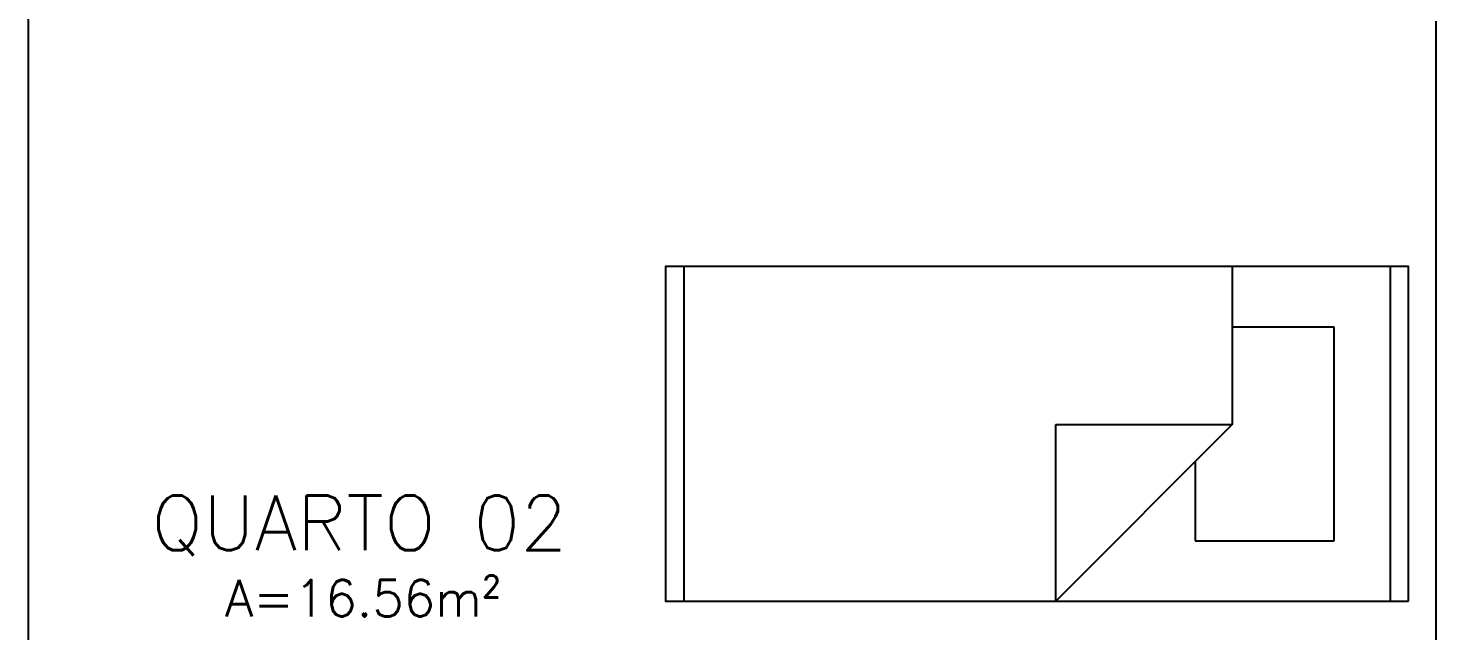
# Model space of a CAD drawing. Header units: millimetres. Extents: x 45003 to 46969, y 6653 to 6979.
# Drawn here: x 45080.516 to 45084.366, y 6875.422 to 6877.07 of the extents above; entities that cross this region are included whole.
import ezdxf

# ---------------------------------------------------------------- set-up
doc = ezdxf.new("R2010")
doc.units = ezdxf.units.MM
for name, color, linetype in [('ARQ-ALVENARIA', 4, 'Continuous'), ('ARQ-MÓVEIS', 170, 'Continuous'), ('ARQ-TEXTO2', 2, 'Continuous'), ('ARQ-TEXTO3', 3, 'Continuous')]:
    doc.layers.add(name, color=color, linetype=linetype)
doc.styles.add('ROMANS', font='romans.shx')

# ---------------------------------------------------------------- blocks, each defined once
blk = doc.blocks.new('mobiliariop156')
for p, q in [((-1.9812, -0.4572), (-1.9812, 0.4572)), ((-0.4826, 0.4572), (-0.4826, 0.0254)), ((-0.0508, 0.4572), (-0.0508, -0.4572)), ((-0.2032, 0.2921), (-0.4826, 0.2921)), ((-0.2032, -0.2921), (-0.2032, 0.2921)), ((-0.9652, -0.4572), (-0.9652, 0.0254)), ((-0.4826, 0.0254), (-0.9652, -0.4572)), ((-0.9652, 0.0254), (-0.4826, 0.0254)), ((-0.5842, -0.0762), (-0.5842, -0.2921)), ((-0.5842, -0.2921), (-0.2032, -0.2921))]:
    blk.add_line(p, q)
blk.add_lwpolyline([(0, -0.4572), (0, 0.4572), (-2.032, 0.4572), (-2.032, -0.4572)], close=True)

msp = doc.modelspace()

# ---------------------------------------------------------------- linework, layer by layer
at = {"layer": 'ARQ-ALVENARIA'}
for p, q in [((45080.5165, 6878.7393), (45080.5165, 6873.3893)), ((45084.3665, 6877.0893), (45084.3665, 6873.3893))]:
    msp.add_line(p, q, dxfattribs=at)

# ---------------------------------------------------------------- block references
at = {"layer": 'ARQ-MÓVEIS'}
msp.add_blockref('mobiliariop156', (45084.292, 6875.9607), dxfattribs=at)

# ---------------------------------------------------------------- texts
at = {"layer": 'ARQ-TEXTO2', "insert": (45081.0551, 6875.5613), "char_height": 0.1, "attachment_point": 1, "style": 'ROMANS'}
msp.add_mtext('A=16.56m²', dxfattribs=at)
at = {"layer": 'ARQ-TEXTO3', "insert": (45081.4222, 6875.7102), "char_height": 0.15, "attachment_point": 5, "style": 'ROMANS'}
msp.add_mtext('QUARTO 02', dxfattribs=at)

doc.saveas('drawing.dxf')
